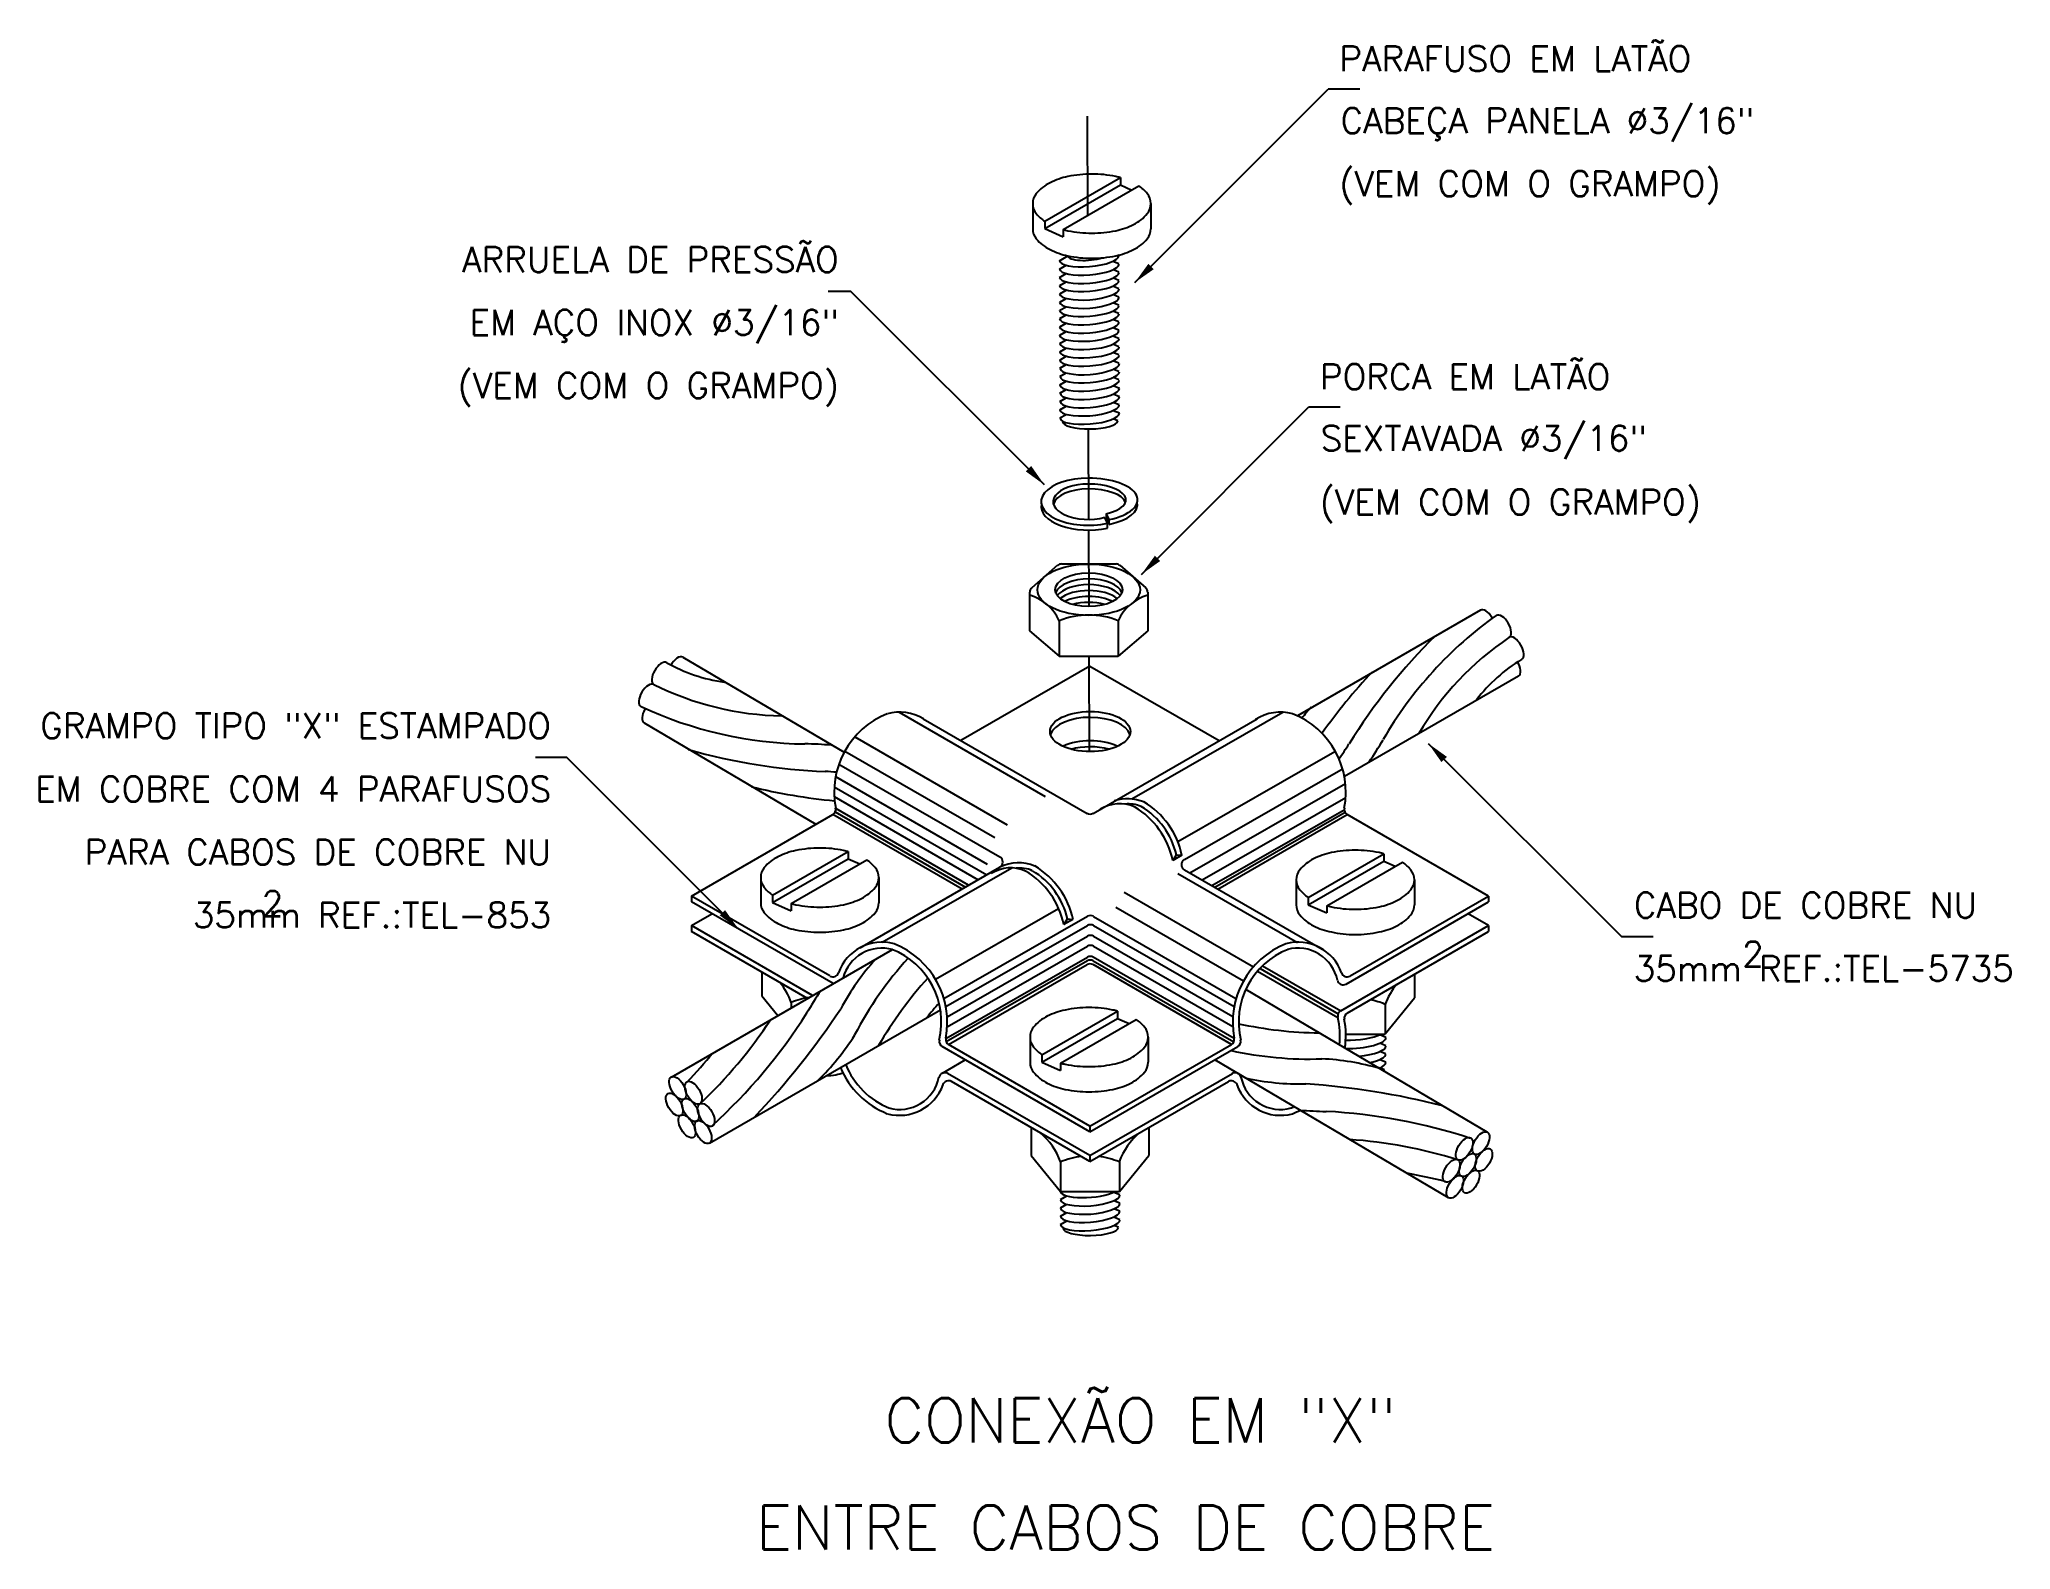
# Model space of a CAD drawing. Header units: millimetres. Extents: x -6316.1 to -6300.4, y -4726.3 to -4714.3.
import ezdxf
from ezdxf.enums import TextEntityAlignment as Align

# ---------------------------------------------------------------- set-up
doc = ezdxf.new("R2010")
doc.units = ezdxf.units.MM
doc.header["$LTSCALE"] = 10
doc.linetypes.add('DASHDOT2', pattern=[0.5, 0.25, -0.125, 0, -0.125])
doc.layers.add('Termotécnica', color=7, linetype='Continuous')
doc.styles.add('r140', font='romans.shx')
doc.styles.add('r80', font='romans.shx')

msp = doc.modelspace()

# ---------------------------------------------------------------- linework, layer by layer
at = {"layer": 'Termotécnica', "color": 2}
for p, q in [((-6307.396, -4716.28), (-6305.861, -4714.744)), ((-6305.611, -4714.744), (-6305.861, -4714.744)), ((-6308.111, -4715.794), (-6307.511, -4715.447)), ((-6308.111, -4715.852), (-6307.511, -4715.505)), ((-6307.511, -4715.447), (-6307.511, -4715.505)), ((-6307.511, -4715.505), (-6307.421, -4715.546)), ((-6308.207, -4715.653), (-6308.207, -4715.853)), ((-6307.964, -4715.86), (-6307.364, -4715.513)), ((-6307.269, -4715.653), (-6307.269, -4715.853)), ((-6308.111, -4715.794), (-6308.111, -4715.852)), ((-6308.111, -4715.852), (-6307.964, -4715.917)), ((-6307.964, -4715.86), (-6307.964, -4715.917)), ((-6307.993, -4716.107), (-6307.927, -4716.068)), ((-6307.523, -4716.132), (-6307.572, -4716.112)), ((-6307.523, -4716.066), (-6307.529, -4716.064)), ((-6307.993, -4716.173), (-6307.942, -4716.143)), ((-6307.993, -4716.239), (-6307.942, -4716.208)), ((-6307.992, -4716.304), (-6307.942, -4716.274)), ((-6307.523, -4716.198), (-6307.572, -4716.178)), ((-6307.523, -4716.264), (-6307.572, -4716.244)), ((-6309.65, -4716.351), (-6309.83, -4716.351)), ((-6308.114, -4717.887), (-6309.65, -4716.351)), ((-6307.992, -4716.37), (-6307.942, -4716.34)), ((-6307.992, -4716.436), (-6307.942, -4716.406)), ((-6307.524, -4716.33), (-6307.572, -4716.31)), ((-6307.524, -4716.396), (-6307.572, -4716.376)), ((-6307.524, -4716.461), (-6307.572, -4716.442)), ((-6307.992, -4716.501), (-6307.942, -4716.472)), ((-6307.992, -4716.567), (-6307.942, -4716.537)), ((-6307.992, -4716.633), (-6307.942, -4716.603)), ((-6307.524, -4716.527), (-6307.572, -4716.507)), ((-6307.524, -4716.593), (-6307.572, -4716.573)), ((-6307.992, -4716.699), (-6307.942, -4716.669)), ((-6307.992, -4716.764), (-6307.942, -4716.735)), ((-6307.524, -4716.659), (-6307.572, -4716.639)), ((-6307.524, -4716.725), (-6307.572, -4716.705)), ((-6307.992, -4716.83), (-6307.942, -4716.801)), ((-6307.992, -4716.896), (-6307.942, -4716.866)), ((-6307.524, -4716.79), (-6307.572, -4716.771)), ((-6307.522, -4716.855), (-6307.572, -4716.835)), ((-6307.522, -4716.921), (-6307.572, -4716.901)), ((-6307.991, -4716.961), (-6307.942, -4716.932)), ((-6307.991, -4717.027), (-6307.942, -4716.998)), ((-6307.991, -4717.093), (-6307.942, -4717.064)), ((-6307.523, -4716.987), (-6307.572, -4716.967)), ((-6307.523, -4717.053), (-6307.572, -4717.033)), ((-6307.991, -4717.159), (-6307.942, -4717.13)), ((-6307.991, -4717.225), (-6307.942, -4717.195)), ((-6307.519, -4717.121), (-6307.567, -4717.101)), ((-6307.519, -4717.187), (-6307.567, -4717.167)), ((-6307.991, -4717.29), (-6307.942, -4717.261)), ((-6307.991, -4717.356), (-6307.942, -4717.327)), ((-6307.53, -4717.379), (-6307.568, -4717.363)), ((-6307.52, -4717.252), (-6307.567, -4717.232)), ((-6307.518, -4717.318), (-6307.567, -4717.298)), ((-6307.344, -4718.598), (-6306.017, -4717.271)), ((-6305.767, -4717.271), (-6306.017, -4717.271)), ((-6307.613, -4718.192), (-6307.634, -4718.145)), ((-6307.622, -4718.154), (-6307.622, -4718.117)), ((-6307.601, -4718.163), (-6307.622, -4718.117)), ((-6307.601, -4718.2), (-6307.622, -4718.154)), ((-6307.601, -4718.2), (-6307.601, -4718.163)), ((-6307.613, -4718.23), (-6307.613, -4718.192)), ((-6308.01, -4718.526), (-6308.214, -4718.704)), ((-6307.979, -4718.515), (-6307.546, -4718.515)), ((-6307.515, -4718.526), (-6307.31, -4718.704)), ((-6308.231, -4718.739), (-6308.231, -4719.046)), ((-6307.294, -4718.739), (-6307.294, -4719.046)), ((-6304.653, -4718.882), (-6306.106, -4719.721)), ((-6308.231, -4719.046), (-6307.996, -4719.248)), ((-6307.996, -4718.967), (-6307.996, -4719.248)), ((-6307.528, -4718.967), (-6307.528, -4719.248)), ((-6307.294, -4719.046), (-6307.528, -4719.248)), ((-6310.983, -4719.256), (-6309.704, -4720.011)), ((-6307.996, -4719.248), (-6307.528, -4719.248)), ((-6304.35, -4719.406), (-6305.732, -4720.204)), ((-6311.291, -4719.777), (-6309.928, -4720.582)), ((-6305.067, -4719.94), (-6303.531, -4721.476)), ((-6311.904, -4720.053), (-6312.154, -4720.053)), ((-6310.544, -4721.413), (-6311.904, -4720.053)), ((-6310.271, -4721.146), (-6309.671, -4720.8)), ((-6309.671, -4720.8), (-6309.671, -4720.858)), ((-6307.023, -4720.829), (-6307.095, -4720.87)), ((-6306.02, -4721.164), (-6305.42, -4720.817)), ((-6305.42, -4720.817), (-6305.42, -4720.875)), ((-6310.271, -4721.204), (-6309.671, -4720.858)), ((-6310.124, -4721.212), (-6309.524, -4720.865)), ((-6309.671, -4720.858), (-6309.58, -4720.898)), ((-6306.02, -4721.222), (-6305.42, -4720.875)), ((-6305.873, -4721.229), (-6305.272, -4720.883)), ((-6305.42, -4720.875), (-6305.329, -4720.915)), ((-6310.366, -4721.006), (-6310.366, -4721.206)), ((-6309.428, -4721.006), (-6309.428, -4721.206)), ((-6306.115, -4721.023), (-6306.115, -4721.223)), ((-6305.177, -4721.023), (-6305.177, -4721.223)), ((-6310.271, -4721.146), (-6310.271, -4721.204)), ((-6310.271, -4721.204), (-6310.124, -4721.27)), ((-6310.124, -4721.212), (-6310.124, -4721.27)), ((-6306.02, -4721.164), (-6306.02, -4721.222)), ((-6306.02, -4721.222), (-6305.873, -4721.287)), ((-6305.873, -4721.229), (-6305.873, -4721.287)), ((-6307.887, -4721.339), (-6307.96, -4721.379)), ((-6311.075, -4722.59), (-6309.321, -4721.577)), ((-6303.281, -4721.476), (-6303.531, -4721.476)), ((-6310.356, -4721.756), (-6310.356, -4721.946)), ((-6304.598, -4723.027), (-6306.516, -4721.894)), ((-6305.175, -4721.772), (-6305.175, -4721.962)), ((-6310.772, -4723.114), (-6308.939, -4722.056)), ((-6310.123, -4721.998), (-6310.123, -4722.04)), ((-6308.133, -4722.413), (-6307.533, -4722.067)), ((-6307.533, -4722.067), (-6307.533, -4722.125)), ((-6305.408, -4722.013), (-6305.408, -4722.247)), ((-6308.133, -4722.471), (-6307.533, -4722.125)), ((-6307.986, -4722.479), (-6307.386, -4722.132)), ((-6307.533, -4722.125), (-6307.442, -4722.165)), ((-6308.228, -4722.273), (-6308.228, -4722.473)), ((-6307.291, -4722.273), (-6307.291, -4722.473)), ((-6305.404, -4722.276), (-6305.452, -4722.255)), ((-6305.404, -4722.341), (-6305.452, -4722.321)), ((-6305.405, -4722.406), (-6305.452, -4722.387)), ((-6308.133, -4722.413), (-6308.133, -4722.471)), ((-6308.133, -4722.471), (-6307.986, -4722.537)), ((-6307.986, -4722.479), (-6307.986, -4722.537)), ((-6304.906, -4723.549), (-6306.761, -4722.454)), ((-6305.415, -4722.533), (-6305.453, -4722.518)), ((-6305.403, -4722.473), (-6305.452, -4722.452)), ((-6308.218, -4722.991), (-6308.218, -4723.212)), ((-6307.286, -4722.991), (-6307.286, -4723.212)), ((-6307.985, -4723.264), (-6307.985, -4723.498)), ((-6307.519, -4723.264), (-6307.519, -4723.498)), ((-6307.987, -4723.563), (-6307.937, -4723.534)), ((-6307.987, -4723.629), (-6307.937, -4723.6)), ((-6307.514, -4723.526), (-6307.563, -4723.506)), ((-6307.514, -4723.592), (-6307.563, -4723.572)), ((-6307.515, -4723.656), (-6307.562, -4723.637)), ((-6307.987, -4723.695), (-6307.937, -4723.666)), ((-6307.987, -4723.761), (-6307.937, -4723.732)), ((-6307.526, -4723.783), (-6307.564, -4723.768)), ((-6307.514, -4723.723), (-6307.562, -4723.703))]:
    msp.add_line(p, q, dxfattribs=at)
at = {"layer": 'Termotécnica', "color": 1, "linetype": 'DASHDOT2'}
for p, q in [((-6307.774, -4714.958), (-6307.772, -4715.748)), ((-6307.766, -4717.444), (-6307.764, -4718.162)), ((-6307.764, -4718.249), (-6307.762, -4718.853)), ((-6307.761, -4719.248), (-6307.758, -4720.005))]:
    msp.add_line(p, q, dxfattribs=at)
at = {"layer": 'Termotécnica', "color": 3}
for p, q in [((-6307.752, -4719.326), (-6308.776, -4719.918)), ((-6307.752, -4719.326), (-6306.727, -4719.918)), ((-6310.915, -4721.153), (-6309.793, -4720.505)), ((-6304.588, -4721.153), (-6305.711, -4720.505)), ((-6310.915, -4721.153), (-6310.915, -4721.199)), ((-6309.816, -4721.787), (-6310.915, -4721.153)), ((-6309.791, -4721.848), (-6310.915, -4721.199)), ((-6310.915, -4721.387), (-6310.753, -4721.293)), ((-6305.718, -4721.852), (-6304.588, -4721.199)), ((-6305.688, -4721.787), (-6304.588, -4721.153)), ((-6304.588, -4721.387), (-6304.751, -4721.293)), ((-6304.588, -4721.153), (-6304.588, -4721.199)), ((-6310.915, -4721.387), (-6310.915, -4721.434)), ((-6309.954, -4721.942), (-6310.915, -4721.387)), ((-6309.994, -4721.965), (-6310.915, -4721.434)), ((-6305.762, -4722.065), (-6304.588, -4721.387)), ((-6305.711, -4722.082), (-6304.588, -4721.434)), ((-6304.588, -4721.387), (-6304.588, -4721.434)), ((-6307.752, -4723.026), (-6308.926, -4722.348)), ((-6307.752, -4722.979), (-6308.874, -4722.331)), ((-6307.752, -4722.979), (-6306.63, -4722.331)), ((-6307.752, -4723.026), (-6306.578, -4722.348)), ((-6307.752, -4723.213), (-6308.882, -4722.561)), ((-6307.752, -4723.26), (-6308.851, -4722.625)), ((-6307.752, -4723.213), (-6306.622, -4722.561)), ((-6307.752, -4723.26), (-6306.653, -4722.625)), ((-6307.752, -4722.979), (-6307.752, -4723.026)), ((-6307.752, -4723.213), (-6307.752, -4723.26))]:
    msp.add_line(p, q, dxfattribs=at)
at = {"layer": 'Termotécnica', "color": 1}
for p, q in [((-6309.268, -4719.692), (-6308.109, -4720.361)), ((-6307.419, -4720.381), (-6306.22, -4719.693)), ((-6309.619, -4719.888), (-6308.41, -4720.586)), ((-6309.077, -4719.744), (-6307.775, -4720.496)), ((-6307.728, -4720.496), (-6306.425, -4719.744)), ((-6309.698, -4720.001), (-6308.507, -4720.688)), ((-6307.055, -4720.72), (-6305.809, -4720.005)), ((-6309.745, -4720.105), (-6308.468, -4720.842)), ((-6307.003, -4720.863), (-6305.743, -4720.14)), ((-6309.782, -4720.284), (-6308.571, -4720.983)), ((-6309.772, -4720.204), (-6308.567, -4720.9)), ((-6306.96, -4720.969), (-6305.724, -4720.26)), ((-6308.768, -4721.097), (-6309.793, -4720.505)), ((-6309.782, -4720.363), (-6308.64, -4721.023)), ((-6309.775, -4720.485), (-6308.741, -4721.081)), ((-6308.716, -4721.067), (-6309.77, -4720.458)), ((-6306.862, -4721.025), (-6305.722, -4720.371)), ((-6306.784, -4721.07), (-6305.734, -4720.468)), ((-6305.727, -4720.489), (-6306.761, -4721.084)), ((-6306.738, -4721.097), (-6305.711, -4720.505)), ((-6307.095, -4720.87), (-6307.066, -4720.825)), ((-6307.066, -4720.825), (-6307.023, -4720.829)), ((-6309.577, -4721.564), (-6308.468, -4720.923)), ((-6309.403, -4721.52), (-6308.373, -4720.929)), ((-6307.054, -4720.973), (-6306.106, -4721.521)), ((-6307.003, -4720.944), (-6305.89, -4721.586)), ((-6307.48, -4721.123), (-6306.455, -4721.715)), ((-6308.978, -4721.812), (-6308.001, -4721.251)), ((-6307.548, -4721.242), (-6306.534, -4721.827)), ((-6308.911, -4721.967), (-6307.771, -4721.313)), ((-6308.896, -4722.031), (-6307.771, -4721.386)), ((-6307.96, -4721.379), (-6307.931, -4721.334)), ((-6307.931, -4721.334), (-6307.887, -4721.339)), ((-6307.724, -4721.314), (-6306.593, -4721.967)), ((-6307.724, -4721.386), (-6306.608, -4722.031)), ((-6308.886, -4722.111), (-6307.771, -4721.472)), ((-6308.885, -4722.19), (-6307.771, -4721.55)), ((-6307.725, -4721.551), (-6306.619, -4722.189)), ((-6307.724, -4721.472), (-6306.618, -4722.11)), ((-6308.897, -4722.284), (-6307.772, -4721.638)), ((-6307.773, -4721.667), (-6308.893, -4722.311)), ((-6308.874, -4722.331), (-6307.775, -4721.697)), ((-6306.63, -4722.331), (-6307.728, -4721.697)), ((-6307.727, -4721.667), (-6306.611, -4722.311)), ((-6306.607, -4722.285), (-6307.726, -4721.639)), ((-6306.422, -4721.748), (-6305.785, -4722.116)), ((-6306.402, -4721.728), (-6305.782, -4722.087)), ((-6306.383, -4721.706), (-6305.762, -4722.065)), ((-6308.924, -4722.559), (-6308.743, -4722.454))]:
    msp.add_line(p, q, dxfattribs=at)
at = {"layer": 'Termotécnica', "color": 2, "extrusion": (0, -0.707107, 0.707107)}
for p, q in [((-6310.356, -4721.946), (-6310.23, -4722.101)), ((-6305.408, -4722.247), (-6305.175, -4721.962)), ((-6305.721, -4722.249), (-6305.408, -4722.249)), ((-6308.218, -4723.212), (-6307.985, -4723.498)), ((-6307.519, -4723.498), (-6307.286, -4723.212)), ((-6307.985, -4723.499), (-6307.519, -4723.499))]:
    msp.add_line(p, q, dxfattribs=at)
at = {"layer": 'Termotécnica', "color": 2}
for points in [[(-6307.511, -4715.447, 0.016409), (-6307.548, -4715.438, 0.051099), (-6307.738, -4715.419, 0.051099), (-6307.927, -4715.438, 0.064948), (-6308.069, -4715.488, 0.104203), (-6308.178, -4715.574, 0.174705), (-6308.207, -4715.653, 0.174705), (-6308.178, -4715.733, 0.06738), (-6308.111, -4715.794, 0.064948)], [(-6307.964, -4715.86, 0.016409), (-6307.927, -4715.869, 0.051099), (-6307.738, -4715.888, 0.051099), (-6307.548, -4715.869, 0.064948), (-6307.406, -4715.819, 0.104203), (-6307.297, -4715.733, 0.174705), (-6307.269, -4715.653, 0.174705)], [(-6307.269, -4715.653, 0.174705), (-6307.297, -4715.574, 0.06738), (-6307.364, -4715.513, 0.064948)], [(-6308.207, -4715.853, 0.174705), (-6308.178, -4715.933, 0.104203), (-6308.069, -4716.019, 0.064948), (-6307.927, -4716.068, 0.051099), (-6307.738, -4716.088, 0.051099), (-6307.548, -4716.068, 0.064948), (-6307.406, -4716.019, 0.104203), (-6307.297, -4715.933, 0.174705), (-6307.269, -4715.853, 0.174705)], [(-6309.671, -4720.8, 0.016409), (-6309.708, -4720.791, 0.051099), (-6309.897, -4720.771, 0.051099), (-6310.087, -4720.791, 0.064948), (-6310.229, -4720.84, 0.104203), (-6310.338, -4720.926, 0.174705), (-6310.366, -4721.006, 0.174705), (-6310.338, -4721.085, 0.06738), (-6310.271, -4721.146, 0.064948)], [(-6305.42, -4720.817, 0.016409), (-6305.457, -4720.808, 0.051099), (-6305.646, -4720.789, 0.051099), (-6305.836, -4720.808, 0.064948), (-6305.978, -4720.858, 0.104203), (-6306.086, -4720.944, 0.174705), (-6306.115, -4721.023, 0.174705), (-6306.086, -4721.103, 0.06738), (-6306.02, -4721.164, 0.064948)], [(-6309.428, -4721.006, 0.174705), (-6309.457, -4720.926, 0.06738), (-6309.524, -4720.865, 0.064948)], [(-6305.177, -4721.023, 0.174705), (-6305.206, -4720.944, 0.06738), (-6305.272, -4720.883, 0.064948)], [(-6310.124, -4721.212, 0.016409), (-6310.087, -4721.221, 0.051099), (-6309.897, -4721.24, 0.051099), (-6309.708, -4721.221, 0.064948), (-6309.566, -4721.171, 0.104203), (-6309.457, -4721.085, 0.174705), (-6309.428, -4721.006, 0.174705)], [(-6305.873, -4721.229, 0.016409), (-6305.836, -4721.238, 0.051099), (-6305.646, -4721.258, 0.051099), (-6305.457, -4721.238, 0.064948), (-6305.315, -4721.189, 0.104203), (-6305.206, -4721.103, 0.174705), (-6305.177, -4721.023, 0.174705)], [(-6310.366, -4721.206, 0.174705), (-6310.338, -4721.285, 0.104203), (-6310.229, -4721.371, 0.064948), (-6310.087, -4721.421, 0.051099), (-6309.897, -4721.44, 0.051099), (-6309.708, -4721.421, 0.064948), (-6309.566, -4721.371, 0.104203), (-6309.457, -4721.285, 0.174705), (-6309.428, -4721.206, 0.174705)], [(-6306.115, -4721.223, 0.174705), (-6306.086, -4721.303, 0.104203), (-6305.978, -4721.389, 0.064948), (-6305.836, -4721.438, 0.051099), (-6305.646, -4721.458, 0.051099), (-6305.457, -4721.438, 0.064948), (-6305.315, -4721.389, 0.104203), (-6305.206, -4721.303, 0.174705), (-6305.177, -4721.223, 0.174705)], [(-6307.533, -4722.067, 0.016409), (-6307.57, -4722.058, 0.051099), (-6307.76, -4722.038, 0.051099), (-6307.949, -4722.058, 0.064948), (-6308.091, -4722.107, 0.104203), (-6308.2, -4722.193, 0.174705), (-6308.228, -4722.273, 0.174705), (-6308.2, -4722.352, 0.06738), (-6308.133, -4722.413, 0.064948)], [(-6307.291, -4722.273, 0.174705), (-6307.319, -4722.193, 0.06738), (-6307.386, -4722.132, 0.064948)], [(-6307.986, -4722.479, 0.016409), (-6307.949, -4722.488, 0.051099), (-6307.76, -4722.507, 0.051099), (-6307.57, -4722.488, 0.064948), (-6307.428, -4722.439, 0.104203), (-6307.319, -4722.352, 0.174705), (-6307.291, -4722.273, 0.174705)], [(-6308.228, -4722.473, 0.174705), (-6308.2, -4722.552, 0.104203), (-6308.091, -4722.638, 0.064948), (-6307.949, -4722.688, 0.051099), (-6307.76, -4722.707, 0.051099), (-6307.57, -4722.688, 0.064948), (-6307.428, -4722.638, 0.104203), (-6307.319, -4722.552, 0.174705), (-6307.291, -4722.473, 0.174705)]]:
    msp.add_lwpolyline(points, format="xyb", dxfattribs=at)
at = {"layer": 'Termotécnica', "color": 1}
for centre, radius, start, end in [((-6307.77, -4715.709), 0.393, 246.2736, 246.3174), ((-6302.687, -4721.501), 3.167, 125.5176, 149.8552), ((-6301.719, -4722.409), 4.678, 134.7159, 148.2159), ((-6303.122, -4721.042), 2.339, 123.8813, 149.6894), ((-6310.484, -4718.194), 1.271, 240.4127, 262.2555), ((-6302.104, -4722.564), 4.669, 136.8934, 144.6174), ((-6303.671, -4720.363), 1.271, 120.9836, 142.8263), ((-6310.163, -4717.382), 2.339, 243.3105, 269.1186), ((-6309.975, -4716.778), 3.167, 244.9468, 269.2844), ((-6303.719, -4721.714), 3.071, 137.8459, 139.987), ((-6309.661, -4715.489), 4.678, 254.1451, 267.645), ((-6310.091, -4723.53), 3.587, 85.4465, 88.7765), ((-6310.579, -4716.811), 5.802, 325.8948, 327.3098), ((-6308.511, -4718.083), 3.587, 326.0173, 329.3473), ((-6310.183, -4725.956), 5.802, 85.8574, 86.739), ((-6309.336, -4715.748), 4.669, 256.3225, 264.5528), ((-6309.817, -4720.464), 0.0468, 300, 11.012), ((-6307.751, -4720.455), 0.0468, 240, 300.0132), ((-6307.444, -4720.664), 0.243, 65.9804, 97.1741), ((-6307.658, -4720.963), 0.608, 13.0831, 58.9707), ((-6308.491, -4720.883), 0.0468, 300.0132, 60), ((-6308.309, -4721.173), 0.243, 65.9804, 97.1741), ((-6308.523, -4721.472), 0.608, 13.0831, 58.9707), ((-6306.98, -4720.903), 0.0468, 119.8424, 240), ((-6307.748, -4721.354), 0.0468, 60, 119.8424), ((-6307.748, -4721.427), 0.0468, 60, 119.8424), ((-6307.748, -4721.512), 0.0468, 60, 119.8424), ((-6307.748, -4721.591), 0.0468, 60, 119.8424), ((-6307.92, -4723.024), 2.057, 138.189, 151.658), ((-6307.031, -4723.607), 2.921, 137.8038, 152.4265), ((-6307.752, -4721.738), 0.0468, 60, 119.981), ((-6307.75, -4721.708), 0.0468, 60, 119.8991), ((-6307.749, -4721.679), 0.0468, 60, 119.8424), ((-6306.913, -4723.912), 3.59, 146.0117, 149.3417), ((-6306.591, -4724.001), 3.29, 138.0896, 149.6811), ((-6313.715, -4719.725), 4.399, 312.3877, 327.6123), ((-6314.951, -4718.593), 6.26, 316.417, 326.5035), ((-6307.519, -4723.319), 1.944, 137.3846, 141.9322), ((-6313.46, -4720.041), 3.801, 313.3776, 326.6224), ((-6305.881, -4718.95), 3.29, 257.8561, 269.1102), ((-6311.218, -4721.263), 1.881, 313.8666, 328.1618), ((-6308.851, -4722.291), 0.0468, 168.988, 240), ((-6306.007, -4719.526), 2.921, 257.6398, 271.8556), ((-6314.729, -4719.076), 5.188, 316.7715, 320.1887), ((-6305.992, -4724.325), 1.881, 73.2958, 87.5909), ((-6306.078, -4720.588), 2.057, 257.6181, 271.0872), ((-6306.483, -4728.888), 6.26, 75.8462, 85.9327), ((-6305.8, -4719.274), 3.59, 265.4408, 268.7709), ((-6306.104, -4727.256), 4.399, 71.8168, 87.0415), ((-6305.955, -4726.878), 3.801, 72.8067, 86.0516), ((-6306.171, -4728.457), 5.188, 76.2006, 79.6179)]:
    msp.add_arc(centre, radius, start, end, dxfattribs=at)
at = {"layer": 'Termotécnica', "color": 2}
for centre, radius, start, end in [((-6307.979, -4718.562), 0.0468, 90, 130.8835), ((-6307.546, -4718.562), 0.0468, 49.1154, 90), ((-6308.184, -4718.739), 0.0468, 130.8835, 180), ((-6308.328, -4719.114), 0.363, 23.8935, 74.4182), ((-6307.197, -4719.113), 0.362, 105.499, 156.1892), ((-6307.341, -4718.739), 0.0468, 0, 49.1154), ((-6307.762, -4719.546), 0.625, 67.9752, 112.0031), ((-6307.517, -4720.704), 0.285, 65.4568, 122.5505), ((-6307.454, -4720.72), 0.34, 67.8022, 107.8031), ((-6307.731, -4721.003), 0.65, 11.8195, 59.19), ((-6307.658, -4720.963), 0.65, 11.8195, 59.19), ((-6308.382, -4721.214), 0.285, 65.4568, 122.5505), ((-6308.319, -4721.229), 0.34, 67.8022, 115.9598), ((-6308.596, -4721.512), 0.65, 11.8195, 59.19), ((-6308.523, -4721.472), 0.65, 11.8195, 59.19), ((-6310.64, -4722.186), 0.55, 19.9969, 39.0944), ((-6304.939, -4722.178), 0.498, 139.3533, 160.6569), ((-6309.89, -4722.555), 0.604, 98.729, 112.7128), ((-6305.641, -4722.57), 0.604, 67.2872, 79.3027), ((-6308.502, -4723.452), 0.55, 19.9969, 49.7025), ((-6306.999, -4723.453), 0.554, 130.569, 159.9403), ((-6307.752, -4723.821), 0.604, 96.4974, 112.7128), ((-6307.752, -4723.821), 0.604, 67.2872, 83.5026)]:
    msp.add_arc(centre, radius, start, end, dxfattribs=at)
at = {"layer": 'Termotécnica', "color": 3}
for centre, radius, start, end in [((-6309.114, -4720.327), 0.669, 111.6549, 191.012), ((-6309.264, -4720.059), 0.367, 58.7816, 105.2301), ((-6306.239, -4720.059), 0.367, 74.7699, 122.7362), ((-6306.39, -4720.327), 0.669, 348.988, 68.3451), ((-6305.687, -4720.464), 0.0468, 168.988, 240), ((-6309.403, -4721.886), 0.367, 74.7699, 160.38), ((-6309.403, -4721.886), 0.32, 74.7699, 164.8856), ((-6309.554, -4722.154), 0.622, 346.7105, 68.3451), ((-6309.554, -4722.154), 0.669, 348.988, 68.3451), ((-6305.95, -4722.154), 0.669, 111.6549, 191.012), ((-6305.95, -4722.154), 0.622, 111.6549, 193.2895), ((-6306.101, -4721.886), 0.367, 19.62, 105.2301), ((-6306.101, -4721.886), 0.32, 11.7136, 105.2301), ((-6309.792, -4721.747), 0.0468, 240, 340.38), ((-6305.711, -4721.747), 0.0468, 199.62, 300), ((-6305.742, -4721.811), 0.0468, 191.7136, 300), ((-6305.739, -4722.105), 0.0468, 120, 193.2895), ((-6306.39, -4722.259), 0.622, 353.116, 13.2895), ((-6305.687, -4722.122), 0.0468, 120, 191.012), ((-6306.39, -4722.259), 0.669, 351.3684, 11.012), ((-6308.902, -4722.308), 0.0468, 166.7105, 240), ((-6306.653, -4722.291), 0.0468, 300, 11.012), ((-6306.602, -4722.308), 0.0468, 300, 13.2895), ((-6309.114, -4722.259), 0.669, 202.3906, 248.3451), ((-6309.114, -4722.259), 0.622, 201.8142, 248.3451), ((-6309.264, -4722.527), 0.367, 254.7699, 340.38), ((-6309.264, -4722.527), 0.32, 254.7699, 348.2864), ((-6308.905, -4722.602), 0.0468, 60, 168.2864), ((-6308.875, -4722.666), 0.0468, 60, 160.38), ((-6306.629, -4722.666), 0.0468, 19.62, 120), ((-6306.599, -4722.602), 0.0468, 11.7136, 120), ((-6306.24, -4722.527), 0.367, 199.62, 285.2301), ((-6306.24, -4722.527), 0.32, 191.7136, 285.2301), ((-6306.39, -4722.259), 0.622, 291.6549, 294.5491), ((-6306.39, -4722.259), 0.669, 291.6549, 297.4464)]:
    msp.add_arc(centre, radius, start, end, dxfattribs=at)
at = {"layer": 'Termotécnica', "color": 1}
for centre, major_axis, ratio, start_param, end_param in [((-6307.759, -4716.086), (-0.236, -0.02), 0.281547, 0, 3.124318), ((-6307.757, -4716.153), (-0.236, -0.02), 0.281547, 0, 3.124318), ((-6307.758, -4716.055), (-0.169, -0.014), 0.279135, 6.276933, 8.488321), ((-6307.758, -4716.283), (-0.236, -0.02), 0.281547, 0, 3.124318), ((-6307.757, -4716.219), (-0.236, -0.02), 0.281547, 0, 3.124318), ((-6307.757, -4716.35), (-0.236, -0.02), 0.281547, 0, 3.124318), ((-6307.757, -4716.416), (-0.236, -0.02), 0.281547, 0, 3.124318), ((-6307.758, -4716.481), (-0.236, -0.02), 0.281547, 0, 3.124318), ((-6307.757, -4716.547), (-0.236, -0.02), 0.281547, 0, 3.124318), ((-6307.757, -4716.613), (-0.236, -0.02), 0.281547, 0, 3.124318), ((-6307.758, -4716.678), (-0.236, -0.02), 0.281547, 0, 3.124318), ((-6307.756, -4716.744), (-0.236, -0.02), 0.281547, 0, 3.124318), ((-6307.756, -4716.81), (-0.236, -0.02), 0.281547, 0, 3.124318), ((-6307.756, -4716.876), (-0.236, -0.02), 0.281547, 0, 3.124318), ((-6307.756, -4717.074), (-0.236, -0.02), 0.281547, 0, 3.124318), ((-6307.754, -4716.943), (-0.236, -0.02), 0.281547, 0, 3.124318), ((-6307.754, -4717.008), (-0.236, -0.02), 0.281547, 0, 3.124318), ((-6307.754, -4717.14), (-0.236, -0.02), 0.281547, 0, 3.124318), ((-6307.754, -4717.206), (-0.236, -0.02), 0.281547, 0, 3.124318), ((-6307.756, -4717.271), (-0.236, -0.02), 0.281547, 0, 3.124318), ((-6307.754, -4717.337), (-0.236, -0.02), 0.281547, 0, 3.124318), ((-6307.75, -4717.381), (-0.22, -0.003), 0.281547, 0, 3.124318), ((-6307.762, -4718.767), (-0.267, 0), 0.500279, 3.310458, 6.098275), ((-6307.762, -4718.813), (-0.267, 0), 0.500279, 3.504465, 5.918396), ((-6307.762, -4718.86), (-0.267, 0), 0.500279, 3.701884, 5.72462), ((-6307.762, -4718.907), (-0.267, 0), 0.500279, 3.916435, 5.497893), ((-6307.762, -4718.954), (-0.267, 0), 0.500279, 4.213803, 5.208923), ((-6305.641, -4722.228), (-0.236, -0.019), 0.279135, 1.185791, 2.552114), ((-6305.639, -4722.295), (-0.236, -0.019), 0.279135, 1.191176, 3.141593), ((-6305.639, -4722.361), (-0.236, -0.019), 0.279135, 1.63936, 3.146065), ((-6305.641, -4722.425), (-0.236, -0.019), 0.279135, 2.029114, 3.141593), ((-6305.639, -4722.492), (-0.236, -0.019), 0.279135, 2.438543, 3.141593), ((-6305.635, -4722.536), (-0.22, -0.003), 0.279135, 2.986654, 3.143331), ((-6309.884, -4722.52), (-0.22, -0.003), 0.279135, 1.728323, 2.486236), ((-6307.752, -4723.479), (-0.236, -0.019), 0.279135, 0, 2.546836), ((-6307.75, -4723.545), (-0.236, -0.02), 0.281547, 0, 3.124318), ((-6307.75, -4723.611), (-0.236, -0.02), 0.281547, 0, 3.124318), ((-6307.751, -4723.675), (-0.236, -0.02), 0.281547, 0, 3.124318), ((-6307.75, -4723.742), (-0.236, -0.02), 0.281547, 0, 3.124318), ((-6307.746, -4723.786), (-0.22, -0.003), 0.281547, 0, 3.124318)]:
    msp.add_ellipse(centre, major_axis=major_axis, ratio=ratio, start_param=start_param, end_param=end_param, dxfattribs=at)
at = {"layer": 'Termotécnica', "color": 2}
for centre, major_axis, ratio, start_param, end_param in [((-6307.765, -4718.021), (-0.375, 0), 0.499695, 4.712389, 8.271556), ((-6307.765, -4718.006), (-0.391, 0), 0.440757, 2.001855, 4.712389), ((-6307.765, -4718.021), (-0.28, 0), 0.499999, 4.712389, 8.337575), ((-6307.765, -4718.059), (-0.28, 0), 0.499999, 4.712389, 6.152357), ((-6307.765, -4718.006), (-0.298, 0), 0.420785, 2.069209, 4.712389), ((-6307.765, -4718.044), (-0.298, 0), 0.420785, 3.285745, 4.712389), ((-6307.765, -4718.059), (-0.375, 0), 0.499695, 6.179029, 8.271564), ((-6307.765, -4718.044), (-0.391, 0), 0.440757, 2.002135, 3.259858), ((-6304.603, -4718.97), (-0.0506, 0.0877), 0.509483, 4.765756, 6.283185), ((-6304.476, -4719.012), (-0.0506, 0.0877), 0.509483, 3.143946, 6.283185), ((-6304.376, -4719.185), (-0.0506, 0.0877), 0.509483, 3.141593, 6.283185), ((-6311.034, -4719.343), (-0.0515, -0.0872), 0.509483, 3.141593, 4.783167), ((-6311.163, -4719.387), (-0.0515, -0.0872), 0.509483, 3.141593, 6.283185), ((-6304.401, -4719.319), (-0.0506, 0.0877), 0.509483, 3.141593, 4.783167), ((-6311.265, -4719.56), (-0.0515, -0.0872), 0.509483, 3.143946, 6.283185), ((-6311.239, -4719.69), (-0.0515, -0.0872), 0.509483, 4.765756, 6.283185), ((-6307.75, -4719.893), (-0.319, 0), 0.5, 3.292747, 6.117541), ((-6307.75, -4720.08), (-0.319, 0), 0.5, 3.976303, 5.45367), ((-6307.75, -4720.127), (-0.319, 0), 0.5, 4.228816, 5.217315)]:
    msp.add_ellipse(centre, major_axis=major_axis, ratio=ratio, start_param=start_param, end_param=end_param, dxfattribs=at)
for centre, major_axis, ratio in [((-6307.762, -4718.72), (-0.407, 0), 0.500279), ((-6307.762, -4718.72), (-0.267, 0), 0.500279), ((-6307.75, -4719.846), (-0.319, 0), 0.5), ((-6311.051, -4722.808), (-0.0507, 0.0878), 0.509483), ((-6311.025, -4722.677), (-0.0507, 0.0878), 0.509483), ((-6310.9, -4722.715), (-0.0507, 0.0878), 0.509483), ((-6310.924, -4722.851), (-0.0507, 0.0878), 0.509483), ((-6310.799, -4722.891), (-0.0507, 0.0878), 0.509483), ((-6310.951, -4722.981), (-0.0507, 0.0878), 0.509483), ((-6310.823, -4723.027), (-0.0507, 0.0878), 0.509483), ((-6304.649, -4723.115), (-0.0515, -0.0872), 0.509483), ((-6304.78, -4723.16), (-0.0515, -0.0872), 0.509483), ((-6304.626, -4723.248), (-0.0515, -0.0872), 0.509483), ((-6304.883, -4723.334), (-0.0515, -0.0872), 0.509483), ((-6304.753, -4723.289), (-0.0515, -0.0872), 0.509483), ((-6304.728, -4723.421), (-0.0515, -0.0872), 0.509483), ((-6304.855, -4723.462), (-0.0515, -0.0872), 0.509483)]:
    msp.add_ellipse(centre, major_axis=major_axis, ratio=ratio, dxfattribs=at)
for points in [[(-6307.247, -4716.175), (-6307.289, -4716.132), (-6307.396, -4716.28)], [(-6308.219, -4717.737), (-6308.262, -4717.78), (-6308.114, -4717.887)], [(-6307.195, -4718.492), (-6307.237, -4718.45), (-6307.344, -4718.598)], [(-6304.962, -4720.089), (-6304.919, -4720.047), (-6305.067, -4719.94)], [(-6310.649, -4721.264), (-6310.692, -4721.306), (-6310.544, -4721.413)]]:
    msp.add_solid(points, dxfattribs=at)

# ---------------------------------------------------------------- texts
at = {"layer": 'Termotécnica', "color": 2, "style": 'r80'}
for s, p in [('PARAFUSO EM LATÃO', (-6305.773, -4714.602)), ('CABEÇA PANELA %%C3/16"', (-6305.763, -4715.095)), ('(VEM COM O GRAMPO)', (-6305.773, -4715.595)), ('PORCA EM LATÃO', (-6305.927, -4717.128)), ('SEXTAVADA %%C3/16"', (-6305.921, -4717.617)), ('(VEM COM O GRAMPO)', (-6305.928, -4718.123)), ('CABO DE COBRE NU', (-6303.435, -4721.325)), ('35mm REF.:TEL-5735', (-6303.436, -4721.828))]:
    msp.add_text(s, height=0.2, dxfattribs=at).set_placement(p)
for s, p in [('ARRUELA DE PRESSÃO', (-6309.746, -4716.198)), ('EM AÇO INOX %%C3/16"', (-6309.746, -4716.698)), ('(VEM COM O GRAMPO)', (-6309.746, -4717.198)), ('GRAMPO TIPO "X" ESTAMPADO', (-6312.031, -4719.9)), ('EM COBRE COM 4 PARAFUSOS', (-6312.029, -4720.402)), ('PARA CABOS DE COBRE NU', (-6312.03, -4720.903)), ('2', (-6314.156, -4721.312)), ('35mm REF.:TEL-853', (-6312.029, -4721.403)), ('2', (-6302.404, -4721.713))]:
    msp.add_text(s, height=0.2, dxfattribs=at).set_placement(p, align=Align.RIGHT)
at = {"layer": 'Termotécnica', "color": 5, "style": 'r140'}
for s, p in [(' CONEXÃO EM "X"', (-6307.471, -4725.596)), ('ENTRE CABOS DE COBRE', (-6307.471, -4726.448))]:
    msp.add_text(s, height=0.35, dxfattribs=at).set_placement(p, align=Align.BOTTOM_CENTER)

doc.saveas('drawing.dxf')
